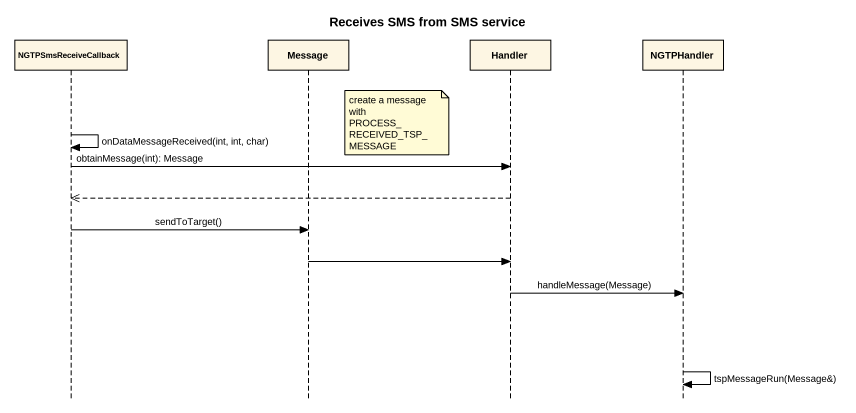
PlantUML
@startuml
title Receives SMS from SMS service
hide footbox
participant NGTPSmsReceiveCallback
participant Message
participant Handler
participant NGTPHandler

note right of Message : create a message with PROCESS_RECEIVED_TSP_MESSAGE
NGTPSmsReceiveCallback -> NGTPSmsReceiveCallback : onDataMessageReceived(int, int, char)
NGTPSmsReceiveCallback -> Handler : obtainMessage(int): Message
Handler -->> NGTPSmsReceiveCallback
NGTPSmsReceiveCallback -> Message : sendToTarget()
Message -> Handler
Handler -> NGTPHandler : handleMessage(Message)
NGTPHandler -> NGTPHandler : tspMessageRun(Message&)
@enduml
